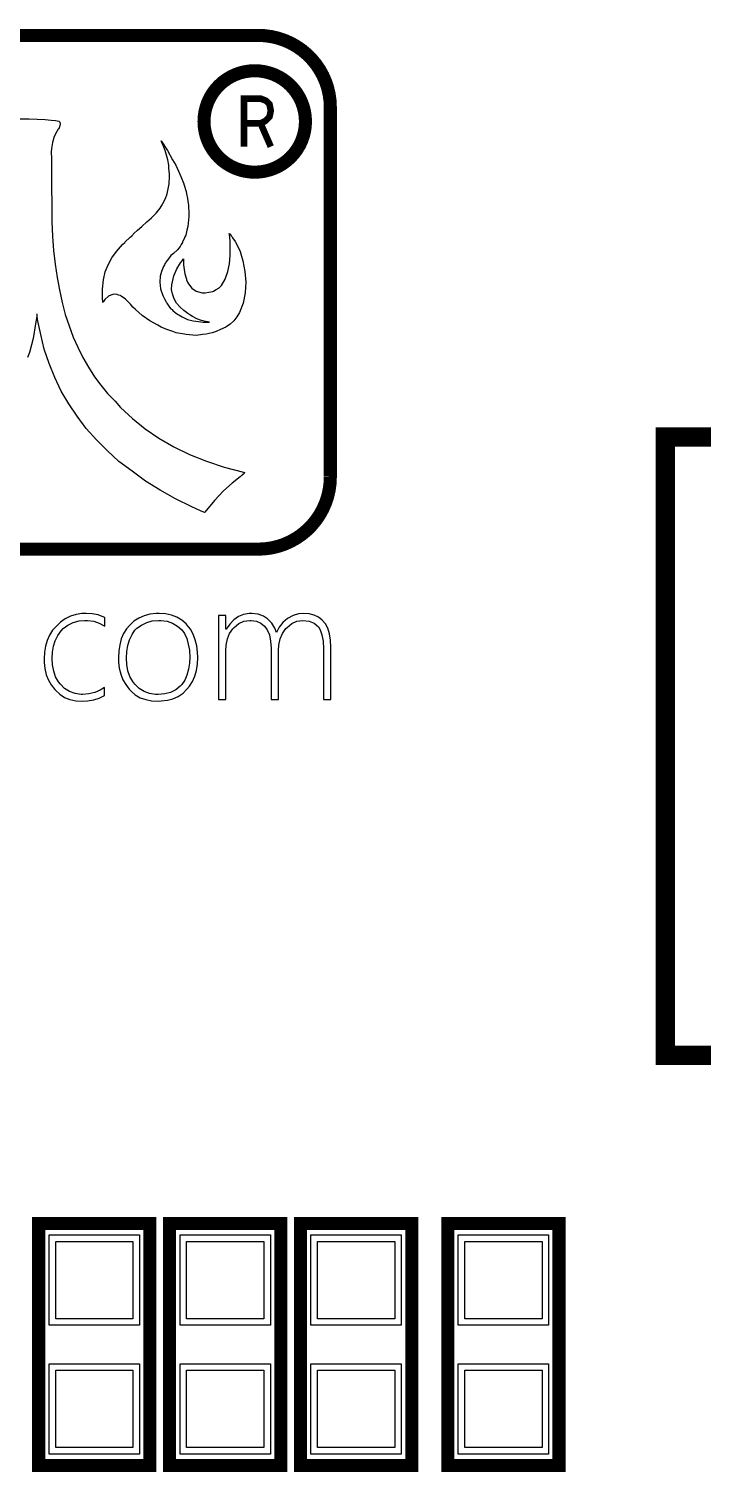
# Model space of a CAD drawing. Extents: x -14.8 to 42, y -14.9 to 40.
# Drawn here: x 23.88 to 29.1, y 11.46 to 22.66 of the extents above; entities that cross this region are included whole.
import ezdxf

# ---------------------------------------------------------------- set-up
doc = ezdxf.new("R2010")
doc.units = 0
doc.layers.add('DXF', color=12, linetype='CONTINUOUS')

msp = doc.modelspace()

# ---------------------------------------------------------------- linework, layer by layer
at = {"layer": 'DXF'}
for points, const_width in [([(15.768828, 22.607778), (25.657048, 22.607778)], 0.1016), ([(25.545288, 21.744178), (25.545288, 22.117558), (25.674828, 22.117558), (25.718008, 22.099778), (25.743408, 22.074378), (25.753568, 22.023578), (25.743408, 21.975318), (25.712928, 21.944838), (25.674828, 21.924518), (25.753568, 21.744178)], 0.0508), ([(25.545288, 21.744178), (25.545288, 22.117558), (25.674828, 22.117558), (25.718008, 22.099778), (25.743408, 22.074378), (25.753568, 22.023578), (25.743408, 21.975318), (25.712928, 21.944838), (25.674828, 21.924518), (25.753568, 21.744178)], 0.0508), ([(26.215848, 22.048978), (26.215848, 19.181318)], 0.1016), ([(25.545288, 21.924518), (25.674828, 21.924518)], 0.0508), ([(25.545288, 21.924518), (25.674828, 21.924518)], 0.0508), ([(29.915053, 14.690877), (28.815055, 14.690877), (28.815055, 19.490868), (33.415046, 19.490868), (33.415046, 14.690877)], 0.150012), ([(25.654508, 18.619978), (15.768828, 18.619978)], 0.1016), ([(25.657048, 18.619978), (25.654508, 18.619978)], 0.1016), ([(24.8158, 13.3858), (24.8158, 11.5062), (23.9522, 11.5062), (23.9522, 13.3858), (24.8158, 13.3858)], 0.1016), ([(25.8318, 13.3858), (25.8318, 11.5062), (24.9682, 11.5062), (24.9682, 13.3858), (25.8318, 13.3858)], 0.1016), ([(26.8478, 13.3858), (26.8478, 11.5062), (25.9842, 11.5062), (25.9842, 13.3858), (26.8478, 13.3858)], 0.1016), ([(27.1272, 11.5062), (27.1272, 13.3858), (27.9908, 13.3858), (27.9908, 11.5062), (27.1272, 11.5062)], 0.1016)]:
    msp.add_lwpolyline(points, dxfattribs=dict(at, const_width=const_width))
at = {"layer": 'DXF', "const_width": 0.1016}
for points in [[(25.657048, 22.607778, -0.414214), (26.215848, 22.048978)], [(26.022808, 21.939758, 1), (25.235408, 21.939758)], [(25.235408, 21.939758, 1), (26.022808, 21.939758)], [(26.215848, 19.181318, -0.414214), (25.657048, 18.619978)]]:
    msp.add_lwpolyline(points, format="xyb", dxfattribs=at)
at = {"layer": 'DXF'}
msp.add_lwpolyline([(23.797768, 21.960078), (23.879048, 21.960078), (24.003508, 21.954998), (24.049228, 21.949918), (24.082248, 21.947378), (24.107648, 21.942298), (24.115268, 21.934678), (24.117808, 21.921978), (24.112728, 21.899118), (24.107648, 21.883878), (24.102568, 21.878798), (24.092408, 21.861018), (24.072088, 21.822918), (24.059388, 21.777198), (24.051768, 21.728938), (24.049228, 21.700998), (24.049228, 21.683218), (24.051768, 21.670518), (24.051768, 21.393658), (24.054308, 21.335238), (24.054308, 21.159978), (24.059388, 21.048218), (24.067008, 20.938998), (24.079708, 20.832318), (24.094948, 20.728178), (24.112728, 20.631658), (24.135588, 20.535138), (24.158448, 20.441158), (24.188928, 20.352258), (24.219408, 20.265898), (24.254968, 20.187158), (24.295608, 20.108418), (24.338788, 20.032218), (24.384508, 19.958558), (24.435308, 19.892518), (24.486108, 19.829018), (24.544528, 19.768058), (24.587708, 19.719798), (24.679148, 19.633438), (24.778208, 19.554698), (24.884888, 19.481038), (25.001728, 19.414998), (25.123648, 19.354038), (25.255728, 19.303238), (25.392888, 19.257518), (25.542748, 19.216878), (25.550368, 19.214338), (25.547828, 19.206718), (25.532588, 19.194018), (25.530048, 19.191478), (25.524968, 19.188938), (25.514808, 19.181318), (25.453848, 19.133058), (25.387808, 19.072098), (25.316688, 18.998438), (25.243028, 18.906998), (25.237948, 18.904458), (25.207468, 18.917158), (25.141428, 18.947638), (25.014428, 19.011138), (24.895048, 19.077178), (24.780748, 19.148298), (24.676608, 19.224498), (24.575008, 19.300698), (24.483568, 19.384518), (24.399748, 19.468338), (24.321008, 19.557238), (24.249888, 19.651218), (24.186388, 19.747738), (24.127968, 19.846798), (24.077168, 19.953478), (24.033988, 20.060158), (23.995888, 20.171918), (23.967948, 20.286218), (23.942548, 20.403058), (23.940008, 20.433538), (23.940008, 20.443698), (23.937468, 20.443698), (23.937468, 20.425918), (23.927308, 20.370038), (23.909528, 20.255738), (23.881588, 20.146518), (23.866348, 20.108418)], dxfattribs=at)
for points in [[(24.602948, 20.984718), (24.620728, 20.999958), (24.623268, 21.005038), (24.625808, 21.007578), (24.656288, 21.035518), (24.663908, 21.043138), (24.676608, 21.053298), (24.676608, 21.055838), (24.681688, 21.060918), (24.686768, 21.065998), (24.689308, 21.068538), (24.691848, 21.068538), (24.691848, 21.071078), (24.719788, 21.096478), (24.752808, 21.124418), (24.790908, 21.159978), (24.829008, 21.192998), (24.864568, 21.228558), (24.895048, 21.266658), (24.910288, 21.292058), (24.915368, 21.302218), (24.935688, 21.342858), (24.948388, 21.378418), (24.966168, 21.454618), (24.968708, 21.513038), (24.968708, 21.530818), (24.963628, 21.576538), (24.961088, 21.599398), (24.953468, 21.642578), (24.948388, 21.660358), (24.933148, 21.713698), (24.917908, 21.754338), (24.907748, 21.777198), (24.902668, 21.787358), (24.902668, 21.789898), (24.950928, 21.713698), (24.991568, 21.642578), (25.016968, 21.599398), (25.027128, 21.576538), (25.047448, 21.530818), (25.055068, 21.513038), (25.077928, 21.454618), (25.077928, 21.452078), (25.095708, 21.396198), (25.098248, 21.378418), (25.108408, 21.342858), (25.113488, 21.302218), (25.116028, 21.292058), (25.116028, 21.266658), (25.118568, 21.246338), (25.118568, 21.203158), (25.110948, 21.124418), (25.100788, 21.096478), (25.095708, 21.071078), (25.095708, 21.065998), (25.093168, 21.060918), (25.093168, 21.055838), (25.090628, 21.053298), (25.085548, 21.043138), (25.083008, 21.035518), (25.070308, 21.007578), (25.067768, 21.005038), (25.067768, 20.999958), (25.057608, 20.984718), (25.049988, 20.969478), (25.029668, 20.944078), (24.999188, 20.913598), (24.978868, 20.898358), (24.958548, 20.872958), (24.938228, 20.847558), (24.935688, 20.842478), (24.930608, 20.834858), (24.928068, 20.827238), (24.920448, 20.814538), (24.905208, 20.776438), (24.895048, 20.738338), (24.892508, 20.692618), (24.897588, 20.641818), (24.915368, 20.588478), (24.917908, 20.583398), (24.928068, 20.563078), (24.930608, 20.560538), (24.938228, 20.542758), (24.940768, 20.537678), (24.943308, 20.535138), (24.945848, 20.530058), (24.950928, 20.522438), (24.968708, 20.499578), (24.978868, 20.484338), (24.989028, 20.479258), (24.994108, 20.471638), (25.011888, 20.456398), (25.022048, 20.448778), (25.065228, 20.423378), (25.108408, 20.403058), (25.151588, 20.392898), (25.192228, 20.387818), (25.227788, 20.382738), (25.278588, 20.382738), (25.248108, 20.387818), (25.215088, 20.395438), (25.179528, 20.408138), (25.146508, 20.425918), (25.133808, 20.433538), (25.110948, 20.448778), (25.098248, 20.456398), (25.077928, 20.471638), (25.049988, 20.499578), (25.022048, 20.530058), (25.004268, 20.563078), (24.991568, 20.601178), (24.983948, 20.634198), (24.986488, 20.672298), (25.001728, 20.740878), (25.024588, 20.796758), (25.052528, 20.842478), (25.065228, 20.857718), (25.070308, 20.865338), (25.075388, 20.872958), (25.075388, 20.827238), (25.080468, 20.791678), (25.085548, 20.756118), (25.090628, 20.740878), (25.090628, 20.738338), (25.098248, 20.715478), (25.098248, 20.710398), (25.108408, 20.692618), (25.116028, 20.679918), (25.141428, 20.646898), (25.174448, 20.621498), (25.220168, 20.608798), (25.245568, 20.608798), (25.273508, 20.613878), (25.303988, 20.618958), (25.309068, 20.621498), (25.329388, 20.634198), (25.352248, 20.649438), (25.370028, 20.667218), (25.400508, 20.715478), (25.420828, 20.773898), (25.433528, 20.834858), (25.438608, 20.898358), (25.438608, 20.954238), (25.438608, 21.005038), (25.436068, 21.043138), (25.433528, 21.055838), (25.433528, 21.065998), (25.430988, 21.068538), (25.430988, 21.071078), (25.433528, 21.068538), (25.436068, 21.068538), (25.446228, 21.053298), (25.453848, 21.043138), (25.456388, 21.035518), (25.476708, 21.007578), (25.479248, 21.005038), (25.481788, 20.999958), (25.514808, 20.931378), (25.537668, 20.857718), (25.552908, 20.776438), (25.560528, 20.692618), (25.555448, 20.608798), (25.540208, 20.530058), (25.509728, 20.456398), (25.489408, 20.423378), (25.466548, 20.392898), (25.438608, 20.367498), (25.405588, 20.342098), (25.362408, 20.324318), (25.329388, 20.309078), (25.298908, 20.298918), (25.253188, 20.288758), (25.222708, 20.286218), (25.174448, 20.278598), (25.095708, 20.286218), (25.083008, 20.288758), (25.019508, 20.298918), (24.994108, 20.309078), (24.945848, 20.324318), (24.902668, 20.342098), (24.877268, 20.357338), (24.813768, 20.392898), (24.755348, 20.433538), (24.704548, 20.479258), (24.681688, 20.499578), (24.663908, 20.522438), (24.625808, 20.560538), (24.592788, 20.583398), (24.587708, 20.588478), (24.572468, 20.591018), (24.562308, 20.596098), (24.536908, 20.598638), (24.526748, 20.596098), (24.511508, 20.591018), (24.493728, 20.583398), (24.465788, 20.557998), (24.455628, 20.542758), (24.450548, 20.537678), (24.450548, 20.535138), (24.450548, 20.542758), (24.448008, 20.563078), (24.448008, 20.639278), (24.455628, 20.710398), (24.468328, 20.771358), (24.491188, 20.827238), (24.519128, 20.880578), (24.557228, 20.931378)], [(24.519128, 20.880578), (24.557228, 20.931378), (24.602948, 20.984718), (24.620728, 20.999958), (24.623268, 21.005038), (24.625808, 21.007578), (24.656288, 21.035518), (24.663908, 21.043138), (24.676608, 21.053298), (24.676608, 21.055838), (24.681688, 21.060918), (24.686768, 21.065998), (24.689308, 21.068538), (24.691848, 21.068538), (24.691848, 21.071078), (24.719788, 21.096478), (24.752808, 21.124418), (24.790908, 21.159978), (24.829008, 21.192998), (24.864568, 21.228558), (24.895048, 21.266658), (24.910288, 21.292058), (24.915368, 21.302218), (24.935688, 21.342858), (24.948388, 21.378418), (24.966168, 21.454618), (24.968708, 21.513038), (24.968708, 21.530818), (24.963628, 21.576538), (24.961088, 21.599398), (24.953468, 21.642578), (24.948388, 21.660358), (24.933148, 21.713698), (24.917908, 21.754338), (24.907748, 21.777198), (24.902668, 21.787358), (24.902668, 21.789898), (24.950928, 21.713698), (24.991568, 21.642578), (25.016968, 21.599398), (25.027128, 21.576538), (25.047448, 21.530818), (25.055068, 21.513038), (25.077928, 21.454618), (25.077928, 21.452078), (25.095708, 21.396198), (25.098248, 21.378418), (25.108408, 21.342858), (25.113488, 21.302218), (25.116028, 21.292058), (25.116028, 21.266658), (25.118568, 21.246338), (25.118568, 21.203158), (25.110948, 21.124418), (25.100788, 21.096478), (25.095708, 21.071078), (25.095708, 21.065998), (25.093168, 21.060918), (25.093168, 21.055838), (25.090628, 21.053298), (25.085548, 21.043138), (25.083008, 21.035518), (25.070308, 21.007578), (25.067768, 21.005038), (25.067768, 20.999958), (25.057608, 20.984718), (25.049988, 20.969478), (25.029668, 20.944078), (24.999188, 20.913598), (24.978868, 20.898358), (24.958548, 20.872958), (24.938228, 20.847558), (24.935688, 20.842478), (24.930608, 20.834858), (24.928068, 20.827238), (24.920448, 20.814538), (24.905208, 20.776438), (24.895048, 20.738338), (24.892508, 20.692618), (24.897588, 20.641818), (24.915368, 20.588478), (24.917908, 20.583398), (24.928068, 20.563078), (24.930608, 20.560538), (24.938228, 20.542758), (24.940768, 20.537678), (24.943308, 20.535138), (24.945848, 20.530058), (24.950928, 20.522438), (24.968708, 20.499578), (24.978868, 20.484338), (24.989028, 20.479258), (24.994108, 20.471638), (25.011888, 20.456398), (25.022048, 20.448778), (25.065228, 20.423378), (25.108408, 20.403058), (25.151588, 20.392898), (25.192228, 20.387818), (25.227788, 20.382738), (25.278588, 20.382738), (25.248108, 20.387818), (25.215088, 20.395438), (25.179528, 20.408138), (25.146508, 20.425918), (25.133808, 20.433538), (25.110948, 20.448778), (25.098248, 20.456398), (25.077928, 20.471638), (25.049988, 20.499578), (25.022048, 20.530058), (25.004268, 20.563078), (24.991568, 20.601178), (24.983948, 20.634198), (24.986488, 20.672298), (25.001728, 20.740878), (25.024588, 20.796758), (25.052528, 20.842478), (25.065228, 20.857718), (25.070308, 20.865338), (25.075388, 20.872958), (25.075388, 20.827238), (25.080468, 20.791678), (25.085548, 20.756118), (25.090628, 20.740878), (25.090628, 20.738338), (25.098248, 20.715478), (25.098248, 20.710398), (25.108408, 20.692618), (25.116028, 20.679918), (25.141428, 20.646898), (25.174448, 20.621498), (25.220168, 20.608798), (25.245568, 20.608798), (25.273508, 20.613878), (25.303988, 20.618958), (25.309068, 20.621498), (25.329388, 20.634198), (25.352248, 20.649438), (25.370028, 20.667218), (25.400508, 20.715478), (25.420828, 20.773898), (25.433528, 20.834858), (25.438608, 20.898358), (25.438608, 20.954238), (25.438608, 21.005038), (25.436068, 21.043138), (25.433528, 21.055838), (25.433528, 21.065998), (25.430988, 21.068538), (25.430988, 21.071078), (25.433528, 21.068538), (25.436068, 21.068538), (25.446228, 21.053298), (25.453848, 21.043138), (25.456388, 21.035518), (25.476708, 21.007578), (25.479248, 21.005038), (25.481788, 20.999958), (25.514808, 20.931378), (25.537668, 20.857718), (25.552908, 20.776438), (25.560528, 20.692618), (25.555448, 20.608798), (25.540208, 20.530058), (25.509728, 20.456398), (25.489408, 20.423378), (25.466548, 20.392898), (25.438608, 20.367498), (25.405588, 20.342098), (25.362408, 20.324318), (25.329388, 20.309078), (25.298908, 20.298918), (25.253188, 20.288758), (25.222708, 20.286218), (25.174448, 20.278598), (25.095708, 20.286218), (25.083008, 20.288758), (25.019508, 20.298918), (24.994108, 20.309078), (24.945848, 20.324318), (24.902668, 20.342098), (24.877268, 20.357338), (24.813768, 20.392898), (24.755348, 20.433538), (24.704548, 20.479258), (24.681688, 20.499578), (24.663908, 20.522438), (24.625808, 20.560538), (24.592788, 20.583398), (24.587708, 20.588478), (24.572468, 20.591018), (24.562308, 20.596098), (24.536908, 20.598638), (24.526748, 20.596098), (24.511508, 20.591018), (24.493728, 20.583398), (24.465788, 20.557998), (24.455628, 20.542758), (24.450548, 20.537678), (24.450548, 20.535138), (24.450548, 20.542758), (24.448008, 20.563078), (24.448008, 20.639278), (24.455628, 20.710398), (24.468328, 20.771358), (24.491188, 20.827238)], [(24.191468, 17.515078), (24.153368, 17.537938), (24.120348, 17.570958), (24.105108, 17.591278), (24.082248, 17.629378), (24.069548, 17.672558), (24.059388, 17.720818), (24.056848, 17.771618), (24.059388, 17.819878), (24.067008, 17.865598), (24.079708, 17.908778), (24.100028, 17.949418), (24.127968, 17.984978), (24.143208, 18.002758), (24.178768, 18.030698), (24.219408, 18.051018), (24.265128, 18.063718), (24.310848, 18.066258), (24.331168, 18.066258), (24.379428, 18.061178), (24.422608, 18.045938), (24.465788, 18.023078), (24.465788, 18.089118), (24.458168, 18.091658), (24.414988, 18.109438), (24.366728, 18.117058), (24.321008, 18.119598), (24.287988, 18.119598), (24.242268, 18.111978), (24.199088, 18.099278), (24.158448, 18.078958), (24.120348, 18.053558), (24.087328, 18.020538), (24.059388, 17.990058), (24.036528, 17.951958), (24.018748, 17.911318), (24.006048, 17.865598), (23.998428, 17.819878), (23.995888, 17.769078), (23.995888, 17.741138), (24.000968, 17.692878), (24.011128, 17.644618), (24.028908, 17.603978), (24.049228, 17.565878), (24.077168, 17.530318), (24.082248, 17.525238), (24.115268, 17.494758), (24.153368, 17.469358), (24.194008, 17.454118), (24.239728, 17.441418), (24.290528, 17.438878), (24.331168, 17.441418), (24.379428, 17.449038), (24.422608, 17.464278), (24.463248, 17.484598), (24.463248, 17.545558), (24.430228, 17.525238), (24.387048, 17.507458), (24.341328, 17.497298), (24.293068, 17.492218), (24.282908, 17.492218), (24.234648, 17.499838)], [(24.282908, 17.492218), (24.234648, 17.499838), (24.191468, 17.515078), (24.153368, 17.537938), (24.120348, 17.570958), (24.105108, 17.591278), (24.082248, 17.629378), (24.069548, 17.672558), (24.059388, 17.720818), (24.056848, 17.771618), (24.059388, 17.819878), (24.067008, 17.865598), (24.079708, 17.908778), (24.100028, 17.949418), (24.127968, 17.984978), (24.143208, 18.002758), (24.178768, 18.030698), (24.219408, 18.051018), (24.265128, 18.063718), (24.310848, 18.066258), (24.331168, 18.066258), (24.379428, 18.061178), (24.422608, 18.045938), (24.465788, 18.023078), (24.465788, 18.089118), (24.458168, 18.091658), (24.414988, 18.109438), (24.366728, 18.117058), (24.321008, 18.119598), (24.287988, 18.119598), (24.242268, 18.111978), (24.199088, 18.099278), (24.158448, 18.078958), (24.120348, 18.053558), (24.087328, 18.020538), (24.059388, 17.990058), (24.036528, 17.951958), (24.018748, 17.911318), (24.006048, 17.865598), (23.998428, 17.819878), (23.995888, 17.769078), (23.995888, 17.741138), (24.000968, 17.692878), (24.011128, 17.644618), (24.028908, 17.603978), (24.049228, 17.565878), (24.077168, 17.530318), (24.082248, 17.525238), (24.115268, 17.494758), (24.153368, 17.469358), (24.194008, 17.454118), (24.239728, 17.441418), (24.290528, 17.438878), (24.331168, 17.441418), (24.379428, 17.449038), (24.422608, 17.464278), (24.463248, 17.484598), (24.463248, 17.545558), (24.430228, 17.525238), (24.387048, 17.507458), (24.341328, 17.497298), (24.293068, 17.492218)], [(24.691848, 18.061178), (24.658828, 18.030698), (24.633428, 18.000218), (24.610568, 17.964658), (24.592788, 17.924018), (24.582628, 17.878298), (24.575008, 17.830038), (24.572468, 17.776698), (24.572468, 17.743678), (24.577548, 17.695418), (24.590248, 17.649698), (24.605488, 17.606518), (24.628348, 17.568418), (24.653748, 17.532858), (24.668988, 17.517618), (24.702008, 17.489678), (24.740108, 17.466818), (24.783288, 17.451578), (24.829008, 17.441418), (24.879808, 17.438878), (24.902668, 17.441418), (24.950928, 17.446498), (24.994108, 17.459198), (25.034748, 17.476978), (25.072848, 17.502378), (25.103328, 17.532858), (25.123648, 17.555718), (25.146508, 17.593818), (25.164288, 17.634458), (25.176988, 17.677638), (25.184608, 17.725898), (25.187148, 17.779238), (25.184608, 17.819878), (25.179528, 17.870678), (25.166828, 17.916398), (25.151588, 17.959578), (25.131268, 17.997678), (25.105868, 18.030698), (25.095708, 18.040858), (25.062688, 18.068798), (25.024588, 18.091658), (24.983948, 18.106898), (24.935688, 18.117058), (24.887428, 18.119598), (24.864568, 18.119598), (24.813768, 18.114518), (24.770588, 18.101818), (24.729948, 18.084038)], [(24.770588, 18.101818), (24.729948, 18.084038), (24.691848, 18.061178), (24.658828, 18.030698), (24.633428, 18.000218), (24.610568, 17.964658), (24.592788, 17.924018), (24.582628, 17.878298), (24.575008, 17.830038), (24.572468, 17.776698), (24.572468, 17.743678), (24.577548, 17.695418), (24.590248, 17.649698), (24.605488, 17.606518), (24.628348, 17.568418), (24.653748, 17.532858), (24.668988, 17.517618), (24.702008, 17.489678), (24.740108, 17.466818), (24.783288, 17.451578), (24.829008, 17.441418), (24.879808, 17.438878), (24.902668, 17.441418), (24.950928, 17.446498), (24.994108, 17.459198), (25.034748, 17.476978), (25.072848, 17.502378), (25.103328, 17.532858), (25.123648, 17.555718), (25.146508, 17.593818), (25.164288, 17.634458), (25.176988, 17.677638), (25.184608, 17.725898), (25.187148, 17.779238), (25.184608, 17.819878), (25.179528, 17.870678), (25.166828, 17.916398), (25.151588, 17.959578), (25.131268, 17.997678), (25.105868, 18.030698), (25.095708, 18.040858), (25.062688, 18.068798), (25.024588, 18.091658), (24.983948, 18.106898), (24.935688, 18.117058), (24.887428, 18.119598), (24.864568, 18.119598), (24.813768, 18.114518)], [(25.029668, 18.023078), (25.062688, 17.992598), (25.083008, 17.964658), (25.100788, 17.926558), (25.113488, 17.883378), (25.123648, 17.835118), (25.126188, 17.779238), (25.123648, 17.736058), (25.116028, 17.687798), (25.103328, 17.642078), (25.085548, 17.603978), (25.062688, 17.568418), (25.049988, 17.555718), (25.016968, 17.527778), (24.976328, 17.507458), (24.930608, 17.497298), (24.879808, 17.492218), (24.859488, 17.492218), (24.811228, 17.499838), (24.770588, 17.515078), (24.732488, 17.537938), (24.699468, 17.570958), (24.681688, 17.593818), (24.658828, 17.631918), (24.643588, 17.675098), (24.635968, 17.723358), (24.633428, 17.774158), (24.635968, 17.824958), (24.643588, 17.873218), (24.656288, 17.916398), (24.676608, 17.957038), (24.699468, 17.990058), (24.714708, 18.005298), (24.750268, 18.030698), (24.790908, 18.051018), (24.834088, 18.063718), (24.884888, 18.066258), (24.900128, 18.066258), (24.948388, 18.061178), (24.991568, 18.045938)], [(24.948388, 18.061178), (24.991568, 18.045938), (25.029668, 18.023078), (25.062688, 17.992598), (25.083008, 17.964658), (25.100788, 17.926558), (25.113488, 17.883378), (25.123648, 17.835118), (25.126188, 17.779238), (25.123648, 17.736058), (25.116028, 17.687798), (25.103328, 17.642078), (25.085548, 17.603978), (25.062688, 17.568418), (25.049988, 17.555718), (25.016968, 17.527778), (24.976328, 17.507458), (24.930608, 17.497298), (24.879808, 17.492218), (24.859488, 17.492218), (24.811228, 17.499838), (24.770588, 17.515078), (24.732488, 17.537938), (24.699468, 17.570958), (24.681688, 17.593818), (24.658828, 17.631918), (24.643588, 17.675098), (24.635968, 17.723358), (24.633428, 17.774158), (24.635968, 17.824958), (24.643588, 17.873218), (24.656288, 17.916398), (24.676608, 17.957038), (24.699468, 17.990058), (24.714708, 18.005298), (24.750268, 18.030698), (24.790908, 18.051018), (24.834088, 18.063718), (24.884888, 18.066258), (24.900128, 18.066258)], [(25.725628, 17.992598), (25.743408, 17.954498), (25.751028, 17.906238), (25.756108, 17.850358), (25.756108, 17.454118), (25.814528, 17.454118), (25.814528, 17.835118), (25.817068, 17.875758), (25.827228, 17.924018), (25.845008, 17.964658), (25.870408, 18.002758), (25.880568, 18.012918), (25.916128, 18.043398), (25.956768, 18.061178), (26.002488, 18.066258), (26.050748, 18.061178), (26.091388, 18.045938), (26.124408, 18.017998), (26.137108, 17.992598), (26.149808, 17.954498), (26.159968, 17.906238), (26.162508, 17.845278), (26.162508, 17.454118), (26.220928, 17.454118), (26.220928, 17.857978), (26.215848, 17.913858), (26.208228, 17.962118), (26.195528, 18.005298), (26.177748, 18.040858), (26.152348, 18.068798), (26.124408, 18.091658), (26.091388, 18.106898), (26.050748, 18.117058), (26.007568, 18.119598), (25.969468, 18.117058), (25.926288, 18.104358), (25.883108, 18.081498), (25.847548, 18.051018), (25.819608, 18.015458), (25.796748, 17.972278), (25.784048, 18.007838), (25.761188, 18.045938), (25.728168, 18.078958), (25.697688, 18.099278), (25.654508, 18.114518), (25.606248, 18.119598), (25.585928, 18.119598), (25.542748, 18.111978), (25.502108, 18.096738), (25.466548, 18.071338), (25.436068, 18.038318), (25.408128, 17.997678), (25.405588, 17.997678), (25.405588, 18.104358), (25.347168, 18.104358), (25.347168, 17.454118), (25.405588, 17.454118), (25.405588, 17.830038), (25.408128, 17.875758), (25.418288, 17.924018), (25.433528, 17.964658), (25.458928, 18.000218), (25.469088, 18.012918), (25.504648, 18.043398), (25.545288, 18.061178), (25.591008, 18.066258), (25.601168, 18.066258), (25.641808, 18.061178), (25.677368, 18.045938), (25.705308, 18.023078)], [(25.677368, 18.045938), (25.705308, 18.023078), (25.725628, 17.992598), (25.743408, 17.954498), (25.751028, 17.906238), (25.756108, 17.850358), (25.756108, 17.454118), (25.814528, 17.454118), (25.814528, 17.835118), (25.817068, 17.875758), (25.827228, 17.924018), (25.845008, 17.964658), (25.870408, 18.002758), (25.880568, 18.012918), (25.916128, 18.043398), (25.956768, 18.061178), (26.002488, 18.066258), (26.050748, 18.061178), (26.091388, 18.045938), (26.124408, 18.017998), (26.137108, 17.992598), (26.149808, 17.954498), (26.159968, 17.906238), (26.162508, 17.845278), (26.162508, 17.454118), (26.220928, 17.454118), (26.220928, 17.857978), (26.215848, 17.913858), (26.208228, 17.962118), (26.195528, 18.005298), (26.177748, 18.040858), (26.152348, 18.068798), (26.124408, 18.091658), (26.091388, 18.106898), (26.050748, 18.117058), (26.007568, 18.119598), (25.969468, 18.117058), (25.926288, 18.104358), (25.883108, 18.081498), (25.847548, 18.051018), (25.819608, 18.015458), (25.796748, 17.972278), (25.784048, 18.007838), (25.761188, 18.045938), (25.728168, 18.078958), (25.697688, 18.099278), (25.654508, 18.114518), (25.606248, 18.119598), (25.585928, 18.119598), (25.542748, 18.111978), (25.502108, 18.096738), (25.466548, 18.071338), (25.436068, 18.038318), (25.408128, 17.997678), (25.405588, 17.997678), (25.405588, 18.104358), (25.347168, 18.104358), (25.347168, 17.454118), (25.405588, 17.454118), (25.405588, 17.830038), (25.408128, 17.875758), (25.418288, 17.924018), (25.433528, 17.964658), (25.458928, 18.000218), (25.469088, 18.012918), (25.504648, 18.043398), (25.545288, 18.061178), (25.591008, 18.066258), (25.601168, 18.066258), (25.641808, 18.061178)], [(24.033505, 13.296367), (24.734495, 13.296367), (24.734495, 12.595377), (24.033505, 12.595377)], [(24.084305, 13.245567), (24.683695, 13.245567), (24.683695, 12.646177), (24.084305, 12.646177)], [(25.049505, 13.296367), (25.750495, 13.296367), (25.750495, 12.595377), (25.049505, 12.595377)], [(25.100305, 13.245567), (25.699695, 13.245567), (25.699695, 12.646177), (25.100305, 12.646177)], [(26.065505, 13.296367), (26.766495, 13.296367), (26.766495, 12.595377), (26.065505, 12.595377)], [(26.116305, 13.245567), (26.715695, 13.245567), (26.715695, 12.646177), (26.116305, 12.646177)], [(27.909495, 12.595377), (27.208505, 12.595377), (27.208505, 13.296367), (27.909495, 13.296367)], [(27.858695, 12.646177), (27.259305, 12.646177), (27.259305, 13.245567), (27.858695, 13.245567)], [(24.033505, 12.296623), (24.734495, 12.296623), (24.734495, 11.595633), (24.033505, 11.595633)], [(24.084305, 12.245823), (24.683695, 12.245823), (24.683695, 11.646433), (24.084305, 11.646433)], [(25.049505, 12.296623), (25.750495, 12.296623), (25.750495, 11.595633), (25.049505, 11.595633)], [(25.100305, 12.245823), (25.699695, 12.245823), (25.699695, 11.646433), (25.100305, 11.646433)], [(26.065505, 12.296623), (26.766495, 12.296623), (26.766495, 11.595633), (26.065505, 11.595633)], [(26.116305, 12.245823), (26.715695, 12.245823), (26.715695, 11.646433), (26.116305, 11.646433)], [(27.909495, 11.595633), (27.208505, 11.595633), (27.208505, 12.296623), (27.909495, 12.296623)], [(27.858695, 11.646433), (27.259305, 11.646433), (27.259305, 12.245823), (27.858695, 12.245823)]]:
    msp.add_lwpolyline(points, close=True, dxfattribs=at)

doc.saveas('drawing.dxf')
